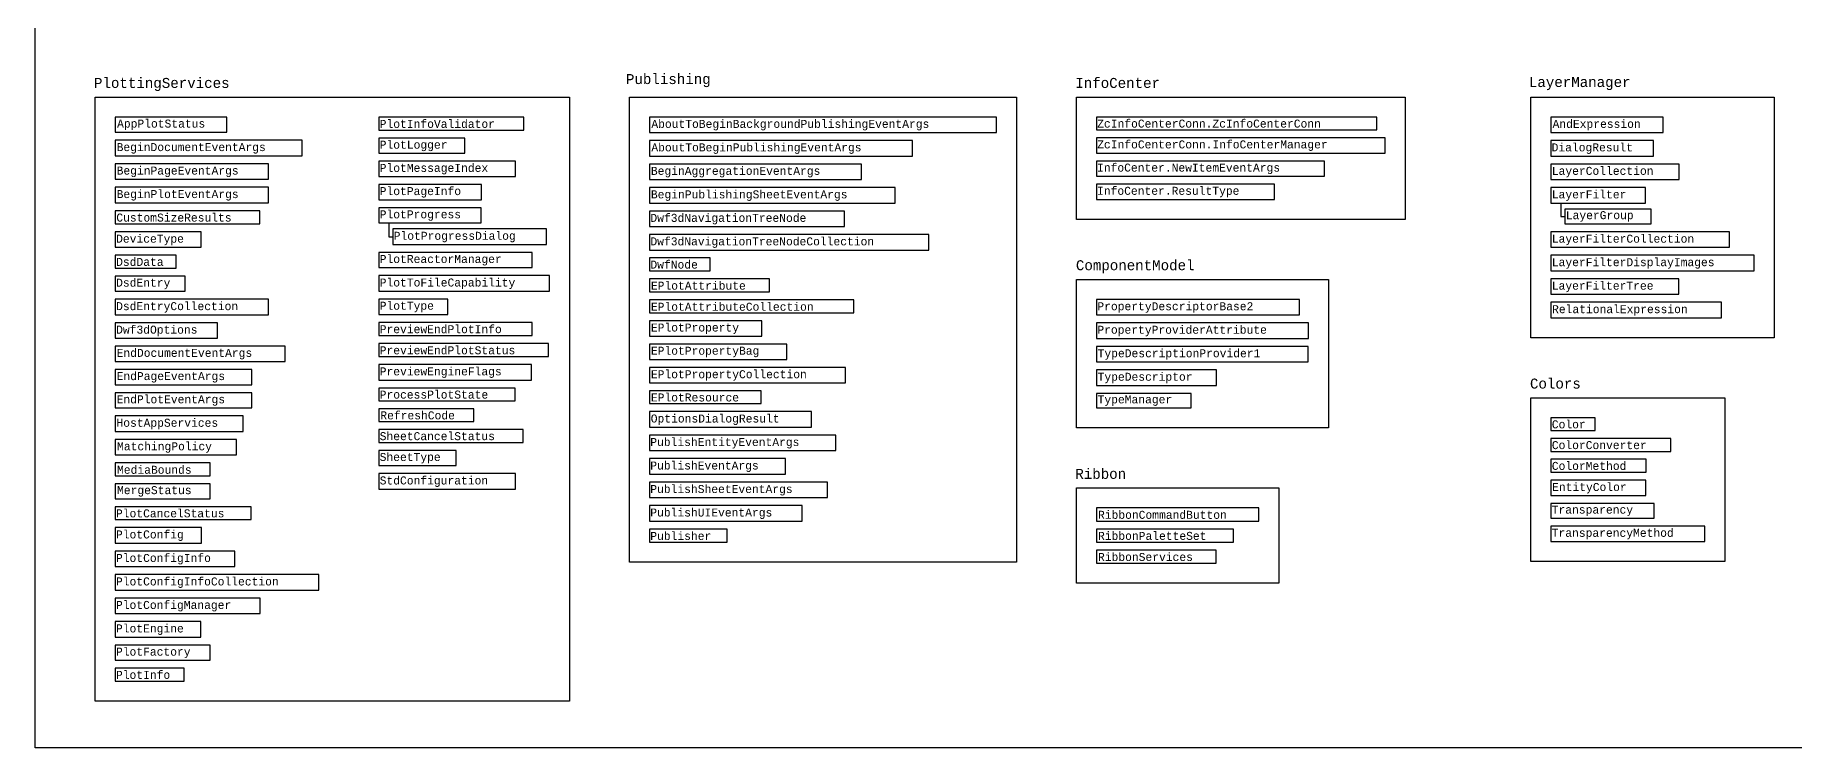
# Model space of a CAD drawing. Header units: millimetres. Extents: x 63 to 561, y 325 to 515.
# Drawn here: x 348.9 to 436.8, y 325.2 to 360.9 of the extents above; entities that cross this region are included whole.
import ezdxf

# ---------------------------------------------------------------- set-up
doc = ezdxf.new("R2010")
doc.units = ezdxf.units.MM
for name, color, linetype in [('Classes Map Frame', 7, 'Continuous'), ('Managed classes', 3, 'Continuous'), ('Partial Supported', 2, 'Continuous'), ('Unsupported', 252, 'Continuous')]:
    doc.layers.add(name, color=color, linetype=linetype)
doc.styles.add('Categories', font='consola.ttf', dxfattribs={"height": 0.5})
doc.styles.add('PureManaged', font='consola.ttf', dxfattribs={"height": 0.4})
doc.styles.get("Standard").update_dxf_attribs({"font": 'consola.ttf'})

msp = doc.modelspace()

# ---------------------------------------------------------------- linework, layer by layer
at = {"layer": 'Classes Map Frame'}
for p, q in [((425.128, 352.493), (425.128, 351.823)), ((366.556, 351.496), (366.556, 350.808)), ((425.128, 351.823), (425.328, 351.823)), ((366.556, 350.808), (366.756, 350.808))]:
    msp.add_line(p, q, dxfattribs=at)
for points in [[(348.873, 506), (561.056, 506), (561.056, 325.237), (348.873, 325.237)], [(351.873, 357.795), (375.58, 357.795), (375.58, 327.577), (351.873, 327.577)], [(378.58, 357.795), (397.93, 357.795), (397.93, 334.523), (378.58, 334.523)], [(400.93, 357.795), (417.353, 357.795), (417.353, 351.671), (400.93, 351.671)], [(423.628, 357.795), (435.798, 357.795), (435.798, 345.75), (423.628, 345.75)], [(352.873, 356.795), (352.873, 356.034), (358.459, 356.034), (358.459, 356.795)], [(366.056, 356.795), (366.056, 356.14), (373.298, 356.14), (373.298, 356.795)], [(379.58, 356.795), (379.58, 356.019), (396.93, 356.019), (396.93, 356.795)], [(401.93, 356.795), (401.93, 356.154), (415.935, 356.154), (415.935, 356.795)], [(424.628, 356.795), (424.628, 356.019), (430.245, 356.019), (430.245, 356.795)], [(352.873, 355.634), (352.873, 354.858), (362.217, 354.858), (362.217, 355.634)], [(366.056, 355.74), (366.056, 354.979), (370.357, 354.979), (370.357, 355.74)], [(379.58, 355.619), (379.58, 354.844), (392.729, 354.844), (392.729, 355.619)], [(401.93, 355.754), (401.93, 354.993), (416.353, 354.993), (416.353, 355.754)], [(424.628, 355.619), (424.628, 354.844), (429.767, 354.844), (429.767, 355.619)], [(366.056, 354.579), (366.056, 353.818), (372.884, 353.818), (372.884, 354.579)], [(401.93, 354.593), (401.93, 353.832), (413.326, 353.832), (413.326, 354.593)], [(352.873, 354.458), (352.873, 353.683), (360.536, 353.683), (360.536, 354.458)], [(379.58, 354.444), (379.58, 353.669), (390.184, 353.669), (390.184, 354.444)], [(424.628, 354.444), (424.628, 353.669), (431.047, 353.669), (431.047, 354.444)], [(352.873, 353.283), (352.873, 352.508), (360.536, 352.508), (360.536, 353.283)], [(366.056, 353.418), (366.056, 352.657), (371.187, 352.657), (371.187, 353.418)], [(379.58, 353.269), (379.58, 352.493), (391.864, 352.493), (391.864, 353.269)], [(401.93, 353.432), (401.93, 352.671), (410.822, 352.671), (410.822, 353.432)], [(424.628, 353.269), (424.628, 352.493), (429.367, 352.493), (429.367, 353.269)], [(352.873, 352.108), (352.873, 351.453), (360.102, 351.453), (360.102, 352.108)], [(366.056, 352.257), (366.056, 351.496), (371.166, 351.496), (371.166, 352.257)], [(379.58, 352.093), (379.58, 351.318), (389.336, 351.318), (389.336, 352.093)], [(425.328, 352.193), (425.328, 351.452), (429.646, 351.452), (429.646, 352.193)], [(352.873, 351.053), (352.873, 350.277), (357.167, 350.277), (357.167, 351.053)], [(366.756, 351.196), (366.756, 350.421), (374.431, 350.421), (374.431, 351.196)], [(424.628, 351.052), (424.628, 350.277), (433.568, 350.277), (433.568, 351.052)], [(379.58, 350.918), (379.58, 350.142), (393.551, 350.142), (393.551, 350.918)], [(352.873, 349.877), (352.873, 349.237), (355.92, 349.237), (355.92, 349.877)], [(366.056, 350.021), (366.056, 349.26), (373.718, 349.26), (373.718, 350.021)], [(379.58, 349.742), (379.58, 349.102), (382.613, 349.102), (382.613, 349.742)], [(424.628, 349.877), (424.628, 349.101), (434.798, 349.101), (434.798, 349.877)], [(352.873, 348.837), (352.873, 348.076), (356.363, 348.076), (356.363, 348.837)], [(366.056, 348.86), (366.056, 348.084), (374.58, 348.084), (374.58, 348.86)], [(379.58, 348.702), (379.58, 348.047), (385.578, 348.047), (385.578, 348.702)], [(400.93, 348.671), (413.519, 348.671), (413.519, 341.238), (400.93, 341.238)], [(424.628, 348.701), (424.628, 347.926), (431.033, 347.926), (431.033, 348.701)], [(352.873, 347.676), (352.873, 346.901), (360.542, 346.901), (360.542, 347.676)], [(366.056, 347.684), (366.056, 346.923), (369.502, 346.923), (369.502, 347.684)], [(379.58, 347.647), (379.58, 346.993), (389.794, 346.993), (389.794, 347.647)], [(401.93, 347.671), (401.93, 346.896), (412.069, 346.896), (412.069, 347.671)], [(424.628, 347.526), (424.628, 346.75), (433.161, 346.75), (433.161, 347.526)], [(379.58, 346.593), (379.58, 345.832), (385.194, 345.832), (385.194, 346.593)], [(352.873, 346.501), (352.873, 345.725), (357.991, 345.725), (357.991, 346.501)], [(366.056, 346.523), (366.056, 345.868), (373.708, 345.868), (373.708, 346.523)], [(401.93, 346.496), (401.93, 345.721), (412.519, 345.721), (412.519, 346.496)], [(352.873, 345.325), (352.873, 344.564), (361.376, 344.564), (361.376, 345.325)], [(366.056, 345.468), (366.056, 344.814), (374.527, 344.814), (374.527, 345.468)], [(379.58, 345.432), (379.58, 344.671), (386.446, 344.671), (386.446, 345.432)], [(401.93, 345.321), (401.93, 344.545), (412.507, 344.545), (412.507, 345.321)], [(352.873, 344.164), (352.873, 343.403), (359.695, 343.403), (359.695, 344.164)], [(366.056, 344.414), (366.056, 343.638), (373.687, 343.638), (373.687, 344.414)], [(379.58, 344.271), (379.58, 343.495), (389.373, 343.495), (389.373, 344.271)], [(401.93, 344.145), (401.93, 343.37), (407.925, 343.37), (407.925, 344.145)], [(366.056, 343.238), (366.056, 342.598), (372.863, 342.598), (372.863, 343.238)], [(379.58, 343.095), (379.58, 342.455), (385.158, 342.455), (385.158, 343.095)], [(352.873, 343.003), (352.873, 342.242), (359.695, 342.242), (359.695, 343.003)], [(366.056, 342.198), (366.056, 341.558), (370.794, 341.558), (370.794, 342.198)], [(401.93, 342.97), (401.93, 342.238), (406.664, 342.238), (406.664, 342.97)], [(423.628, 342.75), (433.331, 342.75), (433.331, 334.561), (423.628, 334.561)], [(352.873, 341.842), (352.873, 341.067), (359.268, 341.067), (359.268, 341.842)], [(379.58, 342.055), (379.58, 341.28), (387.678, 341.28), (387.678, 342.055)], [(424.628, 341.75), (424.628, 341.11), (426.847, 341.11), (426.847, 341.75)], [(352.873, 340.667), (352.873, 339.892), (358.929, 339.892), (358.929, 340.667)], [(366.056, 341.158), (366.056, 340.517), (373.265, 340.517), (373.265, 341.158)], [(379.58, 340.88), (379.58, 340.104), (388.892, 340.104), (388.892, 340.88)], [(424.628, 340.71), (424.628, 340.07), (430.628, 340.07), (430.628, 340.71)], [(366.056, 340.117), (366.056, 339.356), (369.92, 339.356), (369.92, 340.117)], [(379.58, 339.704), (379.58, 338.929), (386.371, 338.929), (386.371, 339.704)], [(424.628, 339.67), (424.628, 339.029), (429.395, 339.029), (429.395, 339.67)], [(352.873, 339.492), (352.873, 338.837), (357.616, 338.837), (357.616, 339.492)], [(366.056, 338.956), (366.056, 338.181), (372.875, 338.181), (372.875, 338.956)], [(352.873, 338.437), (352.873, 337.696), (357.616, 337.696), (357.616, 338.437)], [(379.58, 338.529), (379.58, 337.753), (388.472, 337.753), (388.472, 338.529)], [(400.93, 338.238), (411.043, 338.238), (411.043, 333.474), (400.93, 333.474)], [(424.628, 338.629), (424.628, 337.854), (429.381, 337.854), (429.381, 338.629)], [(352.873, 337.296), (352.873, 336.655), (359.664, 336.655), (359.664, 337.296)], [(379.58, 337.353), (379.58, 336.578), (387.211, 336.578), (387.211, 337.353)], [(401.93, 337.238), (401.93, 336.583), (410.043, 336.583), (410.043, 337.238)], [(424.628, 337.454), (424.628, 336.722), (429.804, 336.722), (429.804, 337.454)], [(352.873, 336.255), (352.873, 335.48), (357.187, 335.48), (357.187, 336.255)], [(379.58, 336.178), (379.58, 335.523), (383.461, 335.523), (383.461, 336.178)], [(401.93, 336.183), (401.93, 335.528), (408.773, 335.528), (408.773, 336.183)], [(424.628, 336.322), (424.628, 335.561), (432.331, 335.561), (432.331, 336.322)], [(401.93, 335.128), (401.93, 334.474), (407.912, 334.474), (407.912, 335.128)], [(352.873, 335.08), (352.873, 334.305), (358.845, 334.305), (358.845, 335.08)], [(352.873, 333.905), (352.873, 333.129), (363.056, 333.129), (363.056, 333.905)], [(352.873, 332.729), (352.873, 331.954), (360.116, 331.954), (360.116, 332.729)], [(352.873, 331.554), (352.873, 330.778), (357.16, 330.778), (357.16, 331.554)], [(352.873, 330.378), (352.873, 329.617), (357.616, 329.617), (357.616, 330.378)], [(352.873, 329.217), (352.873, 328.577), (356.324, 328.577), (356.324, 329.217)]]:
    msp.add_lwpolyline(points, close=True, dxfattribs=at)

# ---------------------------------------------------------------- texts
at = {"layer": 'Classes Map Frame', "color": 1, "style": 'Categories'}
for s, p in [('Publishing', (378.404, 358.444)), ('PlottingServices', (351.813, 358.25)), ('InfoCenter', (400.865, 358.25)), ('LayerManager', (423.539, 358.295)), ('ComponentModel', (400.895, 349.131)), ('Colors', (423.593, 343.21)), ('Ribbon', (400.865, 338.693))]:
    msp.add_text(s, height=0.5, dxfattribs=at).set_placement(p)
at = {"layer": 'Managed classes', "style": 'PureManaged'}
for s, p in [('AppPlotStatus', (352.967, 356.266)), ('PlotInfoValidator', (366.095, 356.251)), ('AboutToBeginBackgroundPublishingEventArgs', (379.674, 356.251)), ('AndExpression', (424.723, 356.251)), ('BeginDocumentEventArgs', (352.944, 355.09)), ('PlotLogger', (366.095, 355.211)), ('AboutToBeginPublishingEventArgs', (379.674, 355.076)), ('DialogResult', (424.674, 355.076)), ('PlotMessageIndex', (366.095, 354.05)), ('BeginPageEventArgs', (352.944, 353.915)), ('BeginAggregationEventArgs', (379.65, 353.901)), ('LayerCollection', (424.685, 353.901)), ('BeginPlotEventArgs', (352.944, 352.74)), ('PlotPageInfo', (366.095, 352.889)), ('BeginPublishingSheetEventArgs', (379.65, 352.725)), ('LayerFilter', (424.685, 352.725)), ('CustomSizeResults', (352.93, 351.564)), ('PlotProgress', (366.095, 351.728)), ('LayerGroup', (425.385, 351.684)), ('PlotProgressDialog', (366.795, 350.653)), ('DeviceType', (352.919, 350.509)), ('Dwf3dNavigationTreeNodeCollection', (379.626, 350.374)), ('LayerFilterCollection', (424.685, 350.509)), ('DsdData', (352.919, 349.348)), ('PlotReactorManager', (366.095, 349.492)), ('DwfNode', (379.626, 349.213)), ('LayerFilterDisplayImages', (424.685, 349.333)), ('DsdEntry', (352.919, 348.308)), ('PlotToFileCapability', (366.095, 348.316)), ('EPlotAttribute', (379.65, 348.159)), ('LayerFilterTree', (424.685, 348.158)), ('PlotType', (366.095, 347.155)), ('RelationalExpression', (424.698, 346.982)), ('PreviewEndPlotInfo', (366.095, 345.98)), ('EPlotProperty', (379.65, 346.064)), ('EndDocumentEventArgs', (352.943, 344.796)), ('PreviewEndPlotStatus', (366.095, 344.925)), ('EPlotPropertyBag', (379.65, 344.903)), ('EndPageEventArgs', (352.943, 343.635)), ('PreviewEngineFlags', (366.095, 343.87)), ('EPlotPropertyCollection', (379.65, 343.727)), ('ProcessPlotState', (366.095, 342.709)), ('EndPlotEventArgs', (352.943, 342.474)), ('EPlotResource', (379.65, 342.566)), ('RefreshCode', (366.126, 341.669)), ('OptionsDialogResult', (379.644, 341.512)), ('Color', (424.685, 341.221)), ('MatchingPolicy', (352.965, 340.123)), ('SheetCancelStatus', (366.093, 340.629)), ('PublishEntityEventArgs', (379.619, 340.336)), ('ColorConverter', (424.685, 340.181)), ('SheetType', (366.093, 339.588)), ('PublishEventArgs', (379.619, 339.161)), ('ColorMethod', (424.685, 339.141)), ('MediaBounds', (352.965, 338.948)), ('StdConfiguration', (366.093, 338.413)), ('MergeStatus', (352.965, 337.928)), ('PublishSheetEventArgs', (379.619, 337.985)), ('EntityColor', (424.698, 338.086)), ('PlotCancelStatus', (352.912, 336.767)), ('PublishUIEventArgs', (379.619, 336.81)), ('Transparency', (424.68, 336.954)), ('PlotConfig', (352.912, 335.712)), ('TransparencyMethod', (424.68, 335.793)), ('PlotConfigManager', (352.912, 332.186)), ('PlotEngine', (352.912, 331.01)), ('PlotFactory', (352.912, 329.849)), ('PlotInfo', (352.912, 328.688))]:
    msp.add_text(s, height=0.4, dxfattribs=at).set_placement(p)
at = {"layer": 'Partial Supported', "style": 'PureManaged'}
for s, p in [('DsdEntryCollection', (352.919, 347.133)), ('EPlotAttributeCollection', (379.65, 347.104))]:
    msp.add_text(s, height=0.4, dxfattribs=at).set_placement(p)
at = {"layer": 'Unsupported', "style": 'PureManaged'}
for s, p in [('ZcInfoCenterConn.ZcInfoCenterConn', (401.958, 356.266)), ('ZcInfoCenterConn.InfoCenterManager', (401.958, 355.225)), ('InfoCenter.NewItemEventArgs', (401.952, 354.064)), ('InfoCenter.ResultType', (401.952, 352.903)), ('Dwf3dNavigationTreeNode', (379.626, 351.55)), ('PropertyDescriptorBase2', (401.969, 347.128)), ('Dwf3dOptions', (352.919, 345.957)), ('PropertyProviderAttribute', (401.969, 345.953)), ('TypeDescriptionProvider1', (401.981, 344.777)), ('TypeDescriptor', (401.981, 343.602)), ('TypeManager', (401.981, 342.47)), ('HostAppServices', (352.937, 341.299)), ('Publisher', (379.619, 335.635)), ('PlotConfigInfo', (352.912, 334.536)), ('PlotConfigInfoCollection', (352.912, 333.361))]:
    msp.add_text(s, height=0.4, dxfattribs=at).set_placement(p)
at = {"layer": 'Unsupported'}
for s, p in [('RibbonCommandButton', (402, 336.694)), ('RibbonPaletteSet', (402, 335.64)), ('RibbonServices', (402, 334.585))]:
    msp.add_text(s, height=0.4, dxfattribs=at).set_placement(p)

doc.saveas('drawing.dxf')
